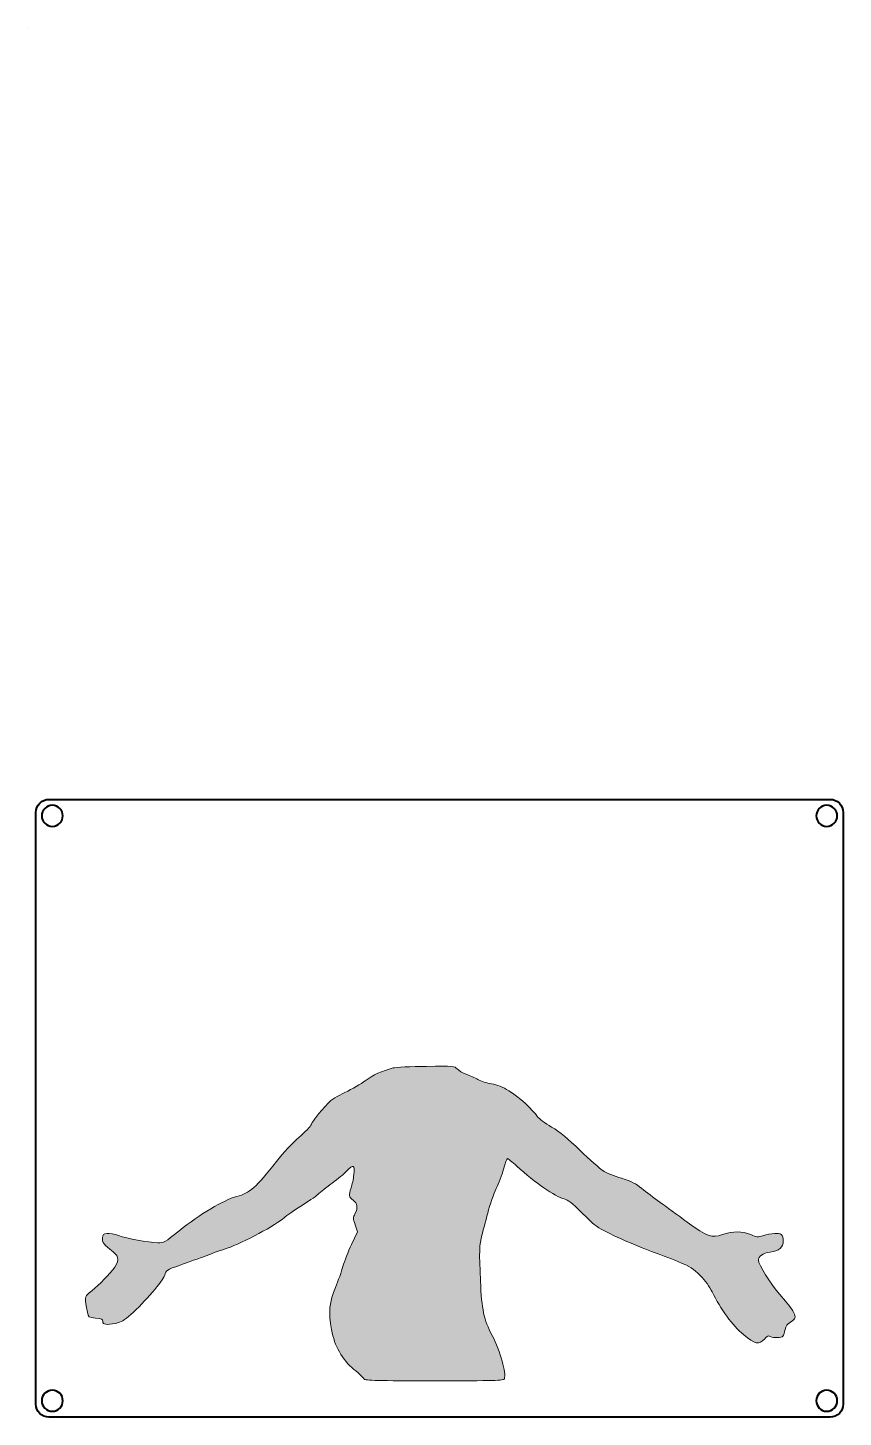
# Model space of a CAD drawing. Header units: inches. Extents: x 0 to 124, y 3 to 214.
import ezdxf

# ---------------------------------------------------------------- set-up
doc = ezdxf.new("R2010")
doc.units = ezdxf.units.IN
doc.header["$MEASUREMENT"] = 0
doc.layers.add('svg2', color=7, linetype='Continuous')

# ---------------------------------------------------------------- blocks, each defined once
blk = doc.blocks.new('block 5')
at = {"layer": 'svg2', "color": 7, "lineweight": 40}
for points, knots in [([(121.78, 96.89), (121.78, 96.89), (3.22, 96.89), (3.22, 96.89), (2.12, 96.89), (1.22, 95.99), (1.22, 94.89), (1.22, 94.89), (1.22, 5.11), (1.22, 5.11), (1.22, 4.01), (2.12, 3.11), (3.22, 3.11), (3.22, 3.11), (121.78, 3.11), (121.78, 3.11), (122.88, 3.11), (123.78, 4.01), (123.78, 5.11), (123.78, 5.11), (123.78, 94.89), (123.78, 94.89), (123.78, 95.99), (122.88, 96.89), (121.78, 96.89)], [0, 0, 0, 0, 1, 1, 1, 2, 2, 2, 3, 3, 3, 4, 4, 4, 5, 5, 5, 6, 6, 6, 7, 7, 7, 8, 8, 8, 8]), ([(3.72, 95.99), (4.6, 95.99), (5.32, 95.27), (5.32, 94.39), (5.32, 93.5), (4.6, 92.79), (3.72, 92.79), (2.84, 92.79), (2.12, 93.5), (2.12, 94.39), (2.12, 95.27), (2.84, 95.99), (3.72, 95.99)], [0, 0, 0, 0, 1, 1, 1, 2, 2, 2, 3, 3, 3, 4, 4, 4, 4]), ([(121.28, 95.99), (122.16, 95.99), (122.88, 95.27), (122.88, 94.39), (122.88, 93.5), (122.16, 92.79), (121.28, 92.79), (120.4, 92.79), (119.68, 93.5), (119.68, 94.39), (119.68, 95.27), (120.4, 95.99), (121.28, 95.99)], [0, 0, 0, 0, 1, 1, 1, 2, 2, 2, 3, 3, 3, 4, 4, 4, 4]), ([(3.72, 4.01), (2.84, 4.01), (2.12, 4.73), (2.12, 5.61), (2.12, 6.5), (2.84, 7.21), (3.72, 7.21), (4.6, 7.21), (5.32, 6.5), (5.32, 5.61), (5.32, 4.73), (4.6, 4.01), (3.72, 4.01)], [0, 0, 0, 0, 1, 1, 1, 2, 2, 2, 3, 3, 3, 4, 4, 4, 4]), ([(121.28, 4.01), (120.4, 4.01), (119.68, 4.73), (119.68, 5.61), (119.68, 6.5), (120.4, 7.21), (121.28, 7.21), (122.16, 7.21), (122.88, 6.5), (122.88, 5.61), (122.88, 4.73), (122.16, 4.01), (121.28, 4.01)], [0, 0, 0, 0, 1, 1, 1, 2, 2, 2, 3, 3, 3, 4, 4, 4, 4])]:
    blk.add_open_spline(points, degree=3, knots=knots, dxfattribs=at)
blk = doc.blocks.new('block 4')
at = {"layer": 'svg2'}
blk.add_blockref('block 5', (0, 0), dxfattribs=at)
blk = doc.blocks.new('block 7')
at = {"layer": 'svg2', "color": 7, "lineweight": 40}
blk.add_lwpolyline([(0, 214), (0, 214)], dxfattribs=at)
blk.add_lwpolyline([(0, 214), (0, 214)], dxfattribs=at)
blk = doc.blocks.new('block 11')
at = {"layer": 'svg2'}
h = blk.add_hatch(color=7, dxfattribs=at)
h.dxf.hatch_style = 2
edge = h.paths.add_edge_path()
edge.add_spline(control_points=[(72.34, 8.94), (72.67, 9.79), (71.74, 13.08), (70.49, 15.52), (69.21, 18), (68.91, 19.39), (68.71, 23.82), (68.51, 28.16), (68.55, 29.38), (68.94, 30.76), (69.09, 31.31), (69.49, 32.81), (69.82, 34.1), (70.16, 35.39), (70.73, 37.06), (71.1, 37.82), (71.46, 38.57), (71.97, 39.9), (72.22, 40.78), (72.47, 41.65), (72.74, 42.37), (72.81, 42.37), (72.89, 42.37), (73.52, 41.85), (74.22, 41.22), (77.03, 38.67), (79.98, 36.63), (81.44, 36.24), (82.03, 36.08), (82.65, 35.6), (83.92, 34.32), (84.85, 33.38), (85.99, 32.34), (86.46, 32.02), (87.56, 31.25), (92.29, 29.1), (94.66, 28.28), (95.68, 27.93), (97.5, 27.23), (98.7, 26.74), (100.6, 25.95), (101.04, 25.67), (102.08, 24.62), (102.79, 23.9), (103.52, 22.89), (103.89, 22.12), (105.14, 19.56), (107.02, 16.99), (108.62, 15.65), (110.39, 14.17), (110.99, 14.05), (111.82, 14.98), (112.24, 15.44), (112.42, 15.53), (112.71, 15.37), (113.21, 15.1), (114.39, 15.14), (114.63, 15.43), (114.73, 15.57), (114.88, 16.01), (114.95, 16.41), (115.05, 16.96), (115.25, 17.23), (115.77, 17.54), (116.96, 18.24), (116.79, 18.69), (114.14, 21.74), (112.71, 23.4), (110.91, 26.29), (110.91, 26.94), (110.91, 27.54), (111.61, 28.03), (112.67, 28.18), (114.05, 28.37), (114.68, 28.89), (114.68, 29.86), (114.68, 30.28), (114.55, 30.72), (114.38, 30.86), (114.05, 31.13), (112.85, 31.04), (111.57, 30.65), (110.84, 30.42), (110.65, 30.44), (109.75, 30.83), (108.48, 31.37), (107.03, 31.38), (105.44, 30.84), (103.75, 30.27), (103.21, 30.46), (100.09, 32.74), (98.67, 33.78), (96.8, 35.14), (95.92, 35.76), (95.05, 36.39), (93.82, 37.32), (93.2, 37.84), (92.28, 38.59), (91.66, 38.9), (90.12, 39.38), (89.06, 39.71), (87.78, 40.23), (87.29, 40.55), (86.8, 40.86), (85.25, 42.24), (83.85, 43.61), (81.96, 45.45), (80.82, 46.38), (79.5, 47.16), (78.52, 47.75), (77.57, 48.44), (77.39, 48.72), (76.76, 49.69), (74.37, 51.86), (73.03, 52.67), (72.1, 53.23), (71.28, 53.56), (70.41, 53.71), (69.71, 53.82), (68.78, 54.12), (68.34, 54.36), (67.9, 54.6), (67.11, 54.97), (66.57, 55.17), (66.03, 55.37), (65.4, 55.73), (65.18, 55.97), (64.78, 56.4), (64.68, 56.41), (60.5, 56.36), (58.16, 56.34), (55.88, 56.23), (55.44, 56.12), (53.85, 55.71), (52.34, 55.02), (51.23, 54.19), (50.6, 53.72), (49.22, 52.92), (48.15, 52.42), (47.06, 51.9), (45.97, 51.21), (45.64, 50.85), (44.08, 49.14), (43.3, 48.15), (43.07, 47.59), (42.93, 47.26), (42.07, 46.36), (41.16, 45.59), (40.21, 44.78), (38.78, 43.25), (37.76, 41.95), (34.63, 37.97), (33.7, 37.14), (31.73, 36.62), (29.68, 36.06), (26.11, 33.94), (23, 31.42), (20.78, 29.62), (20.69, 29.57), (19.72, 29.59), (18.27, 29.62), (15.02, 30.21), (13.77, 30.68), (13.17, 30.9), (12.39, 31.06), (12.04, 31.02), (11.47, 30.97), (11.38, 30.88), (11.33, 30.32), (11.26, 29.64), (11.51, 29.32), (12.94, 28.22), (13.95, 27.45), (13.93, 26.77), (12.85, 25.43), (11.93, 24.3), (10.36, 22.74), (9.34, 21.97), (8.63, 21.42), (8.6, 21.18), (9.05, 19.05), (9.21, 18.26), (9.21, 18.26), (10.3, 18.16), (11.22, 18.08), (11.39, 18), (11.39, 17.66), (11.39, 17.16), (11.95, 17.07), (13.33, 17.36), (14.16, 17.53), (14.63, 17.8), (15.63, 18.7), (17.8, 20.63), (20.51, 23.77), (20.78, 24.66), (21.02, 25.46), (21.03, 25.46), (23.15, 26.21), (24.32, 26.62), (26.08, 27.26), (27.07, 27.63), (28.05, 28), (29.5, 28.52), (30.29, 28.78), (32.57, 29.55), (37.85, 32.36), (38.92, 33.38), (39.28, 33.71), (40.41, 34.51), (41.44, 35.14), (42.48, 35.77), (43.64, 36.57), (44.02, 36.92), (44.41, 37.26), (45.4, 38.04), (46.22, 38.65), (47.03, 39.25), (48.01, 40.07), (48.39, 40.46), (49.42, 41.55), (49.67, 41.44), (49.5, 39.95), (49.42, 39.27), (49.24, 38.36), (49.08, 37.92), (48.68, 36.77), (48.72, 36.55), (49.39, 36.05), (50.07, 35.55), (50.15, 34.94), (49.67, 33.99), (49.37, 33.42), (49.37, 33.3), (49.7, 32.33), (49.7, 32.33), (50.06, 31.27), (50.06, 31.27), (50.06, 31.27), (49.14, 29.33), (49.14, 29.33), (48.64, 28.26), (48.05, 26.76), (47.84, 26), (47.63, 25.23), (47.11, 23.81), (46.69, 22.82), (45.78, 20.66), (45.62, 18.94), (46.1, 16.41), (46.58, 13.86), (47.68, 11.92), (49.51, 10.38), (50.31, 9.71), (51.01, 9.04), (51.06, 8.89), (51.14, 8.69), (53.2, 8.64), (61.69, 8.64), (70.91, 8.64), (72.24, 8.67), (72.34, 8.94), (72.34, 8.94), (72.34, 8.94), (72.34, 8.94)], knot_values=[0, 0, 0, 0, 1, 1, 1, 2, 2, 2, 3, 3, 3, 4, 4, 4, 5, 5, 5, 6, 6, 6, 7, 7, 7, 8, 8, 8, 9, 9, 9, 10, 10, 10, 11, 11, 11, 12, 12, 12, 13, 13, 13, 14, 14, 14, 15, 15, 15, 16, 16, 16, 17, 17, 17, 18, 18, 18, 19, 19, 19, 20, 20, 20, 21, 21, 21, 22, 22, 22, 23, 23, 23, 24, 24, 24, 25, 25, 25, 26, 26, 26, 27, 27, 27, 28, 28, 28, 29, 29, 29, 30, 30, 30, 31, 31, 31, 32, 32, 32, 33, 33, 33, 34, 34, 34, 35, 35, 35, 36, 36, 36, 37, 37, 37, 38, 38, 38, 39, 39, 39, 40, 40, 40, 41, 41, 41, 42, 42, 42, 43, 43, 43, 44, 44, 44, 45, 45, 45, 46, 46, 46, 47, 47, 47, 48, 48, 48, 49, 49, 49, 50, 50, 50, 51, 51, 51, 52, 52, 52, 53, 53, 53, 54, 54, 54, 55, 55, 55, 56, 56, 56, 57, 57, 57, 58, 58, 58, 59, 59, 59, 60, 60, 60, 61, 61, 61, 62, 62, 62, 63, 63, 63, 64, 64, 64, 65, 65, 65, 66, 66, 66, 67, 67, 67, 68, 68, 68, 69, 69, 69, 70, 70, 70, 71, 71, 71, 72, 72, 72, 73, 73, 73, 74, 74, 74, 75, 75, 75, 76, 76, 76, 77, 77, 77, 78, 78, 78, 79, 79, 79, 80, 80, 80, 81, 81, 81, 82, 82, 82, 83, 83, 83, 84, 84, 84, 85, 85, 85, 86, 86, 86, 87, 87, 87, 88, 88, 88, 88], degree=3, periodic=1)
at = {"layer": 'svg2', "lineweight": 0}
blk.add_open_spline([(72.34, 8.94), (72.67, 9.79), (71.74, 13.08), (70.49, 15.52), (69.21, 18), (68.91, 19.39), (68.71, 23.82), (68.51, 28.16), (68.55, 29.38), (68.94, 30.76), (69.09, 31.31), (69.49, 32.81), (69.82, 34.1), (70.16, 35.39), (70.73, 37.06), (71.1, 37.82), (71.46, 38.57), (71.97, 39.9), (72.22, 40.78), (72.47, 41.65), (72.74, 42.37), (72.81, 42.37), (72.89, 42.37), (73.52, 41.85), (74.22, 41.22), (77.03, 38.67), (79.98, 36.63), (81.44, 36.24), (82.03, 36.08), (82.65, 35.6), (83.92, 34.32), (84.85, 33.38), (85.99, 32.34), (86.46, 32.02), (87.56, 31.25), (92.29, 29.1), (94.66, 28.28), (95.68, 27.93), (97.5, 27.23), (98.7, 26.74), (100.6, 25.95), (101.04, 25.67), (102.08, 24.62), (102.79, 23.9), (103.52, 22.89), (103.89, 22.12), (105.14, 19.56), (107.02, 16.99), (108.62, 15.65), (110.39, 14.17), (110.99, 14.05), (111.82, 14.98), (112.24, 15.44), (112.42, 15.53), (112.71, 15.37), (113.21, 15.1), (114.39, 15.14), (114.63, 15.43), (114.73, 15.57), (114.88, 16.01), (114.95, 16.41), (115.05, 16.96), (115.25, 17.23), (115.77, 17.54), (116.96, 18.24), (116.79, 18.69), (114.14, 21.74), (112.71, 23.4), (110.91, 26.29), (110.91, 26.94), (110.91, 27.54), (111.61, 28.03), (112.67, 28.18), (114.05, 28.37), (114.68, 28.89), (114.68, 29.86), (114.68, 30.28), (114.55, 30.72), (114.38, 30.86), (114.05, 31.13), (112.85, 31.04), (111.57, 30.65), (110.84, 30.42), (110.65, 30.44), (109.75, 30.83), (108.48, 31.37), (107.03, 31.38), (105.44, 30.84), (103.75, 30.27), (103.21, 30.46), (100.09, 32.74), (98.67, 33.78), (96.8, 35.14), (95.92, 35.76), (95.05, 36.39), (93.82, 37.32), (93.2, 37.84), (92.28, 38.59), (91.66, 38.9), (90.12, 39.38), (89.06, 39.71), (87.78, 40.23), (87.29, 40.55), (86.8, 40.86), (85.25, 42.24), (83.85, 43.61), (81.96, 45.45), (80.82, 46.38), (79.5, 47.16), (78.52, 47.75), (77.57, 48.44), (77.39, 48.72), (76.76, 49.69), (74.37, 51.86), (73.03, 52.67), (72.1, 53.23), (71.28, 53.56), (70.41, 53.71), (69.71, 53.82), (68.78, 54.12), (68.34, 54.36), (67.9, 54.6), (67.11, 54.97), (66.57, 55.17), (66.03, 55.37), (65.4, 55.73), (65.18, 55.97), (64.78, 56.4), (64.68, 56.41), (60.5, 56.36), (58.16, 56.34), (55.88, 56.23), (55.44, 56.12), (53.85, 55.71), (52.34, 55.02), (51.23, 54.19), (50.6, 53.72), (49.22, 52.92), (48.15, 52.42), (47.06, 51.9), (45.97, 51.21), (45.64, 50.85), (44.08, 49.14), (43.3, 48.15), (43.07, 47.59), (42.93, 47.26), (42.07, 46.36), (41.16, 45.59), (40.21, 44.78), (38.78, 43.25), (37.76, 41.95), (34.63, 37.97), (33.7, 37.14), (31.73, 36.62), (29.68, 36.06), (26.11, 33.94), (23, 31.42), (20.78, 29.62), (20.69, 29.57), (19.72, 29.59), (18.27, 29.62), (15.02, 30.21), (13.77, 30.68), (13.17, 30.9), (12.39, 31.06), (12.04, 31.02), (11.47, 30.97), (11.38, 30.88), (11.33, 30.32), (11.26, 29.64), (11.51, 29.32), (12.94, 28.22), (13.95, 27.45), (13.93, 26.77), (12.85, 25.43), (11.93, 24.3), (10.36, 22.74), (9.34, 21.97), (8.63, 21.42), (8.6, 21.18), (9.05, 19.05), (9.21, 18.26), (9.21, 18.26), (10.3, 18.16), (11.22, 18.08), (11.39, 18), (11.39, 17.66), (11.39, 17.16), (11.95, 17.07), (13.33, 17.36), (14.16, 17.53), (14.63, 17.8), (15.63, 18.7), (17.8, 20.63), (20.51, 23.77), (20.78, 24.66), (21.02, 25.46), (21.03, 25.46), (23.15, 26.21), (24.32, 26.62), (26.08, 27.26), (27.07, 27.63), (28.05, 28), (29.5, 28.52), (30.29, 28.78), (32.57, 29.55), (37.85, 32.36), (38.92, 33.38), (39.28, 33.71), (40.41, 34.51), (41.44, 35.14), (42.48, 35.77), (43.64, 36.57), (44.02, 36.92), (44.41, 37.26), (45.4, 38.04), (46.22, 38.65), (47.03, 39.25), (48.01, 40.07), (48.39, 40.46), (49.42, 41.55), (49.67, 41.44), (49.5, 39.95), (49.42, 39.27), (49.24, 38.36), (49.08, 37.92), (48.68, 36.77), (48.72, 36.55), (49.39, 36.05), (50.07, 35.55), (50.15, 34.94), (49.67, 33.99), (49.37, 33.42), (49.37, 33.3), (49.7, 32.33), (49.7, 32.33), (50.06, 31.27), (50.06, 31.27), (50.06, 31.27), (49.14, 29.33), (49.14, 29.33), (48.64, 28.26), (48.05, 26.76), (47.84, 26), (47.63, 25.23), (47.11, 23.81), (46.69, 22.82), (45.78, 20.66), (45.62, 18.94), (46.1, 16.41), (46.58, 13.86), (47.68, 11.92), (49.51, 10.38), (50.31, 9.71), (51.01, 9.04), (51.06, 8.89), (51.14, 8.69), (53.2, 8.64), (61.69, 8.64), (70.91, 8.64), (72.24, 8.67), (72.34, 8.94), (72.34, 8.94), (72.34, 8.94), (72.34, 8.94)], degree=3, knots=[0, 0, 0, 0, 1, 1, 1, 2, 2, 2, 3, 3, 3, 4, 4, 4, 5, 5, 5, 6, 6, 6, 7, 7, 7, 8, 8, 8, 9, 9, 9, 10, 10, 10, 11, 11, 11, 12, 12, 12, 13, 13, 13, 14, 14, 14, 15, 15, 15, 16, 16, 16, 17, 17, 17, 18, 18, 18, 19, 19, 19, 20, 20, 20, 21, 21, 21, 22, 22, 22, 23, 23, 23, 24, 24, 24, 25, 25, 25, 26, 26, 26, 27, 27, 27, 28, 28, 28, 29, 29, 29, 30, 30, 30, 31, 31, 31, 32, 32, 32, 33, 33, 33, 34, 34, 34, 35, 35, 35, 36, 36, 36, 37, 37, 37, 38, 38, 38, 39, 39, 39, 40, 40, 40, 41, 41, 41, 42, 42, 42, 43, 43, 43, 44, 44, 44, 45, 45, 45, 46, 46, 46, 47, 47, 47, 48, 48, 48, 49, 49, 49, 50, 50, 50, 51, 51, 51, 52, 52, 52, 53, 53, 53, 54, 54, 54, 55, 55, 55, 56, 56, 56, 57, 57, 57, 58, 58, 58, 59, 59, 59, 60, 60, 60, 61, 61, 61, 62, 62, 62, 63, 63, 63, 64, 64, 64, 65, 65, 65, 66, 66, 66, 67, 67, 67, 68, 68, 68, 69, 69, 69, 70, 70, 70, 71, 71, 71, 72, 72, 72, 73, 73, 73, 74, 74, 74, 75, 75, 75, 76, 76, 76, 77, 77, 77, 78, 78, 78, 79, 79, 79, 80, 80, 80, 81, 81, 81, 82, 82, 82, 83, 83, 83, 84, 84, 84, 85, 85, 85, 86, 86, 86, 87, 87, 87, 88, 88, 88, 88], dxfattribs=at)

msp = doc.modelspace()

# ---------------------------------------------------------------- block references
at = {"layer": 'svg2'}
for name in ['block 7', 'block 4', 'block 11']:
    msp.add_blockref(name, (0, 0), dxfattribs=at)

doc.saveas('drawing.dxf')
